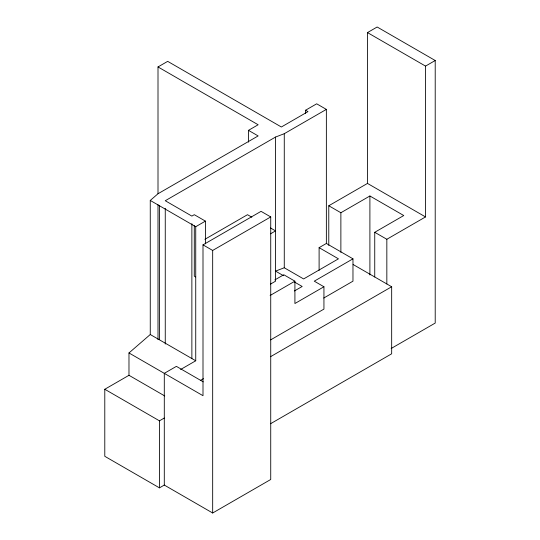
<?xml version="1.0" encoding="UTF-8"?>
<svg xmlns="http://www.w3.org/2000/svg" width="540" height="540" viewBox="0 0 540 540"><rect width="100%" height="100%" fill="white"/><g stroke="black" fill="none" stroke-linecap="round" stroke-linejoin="round"><path stroke-width="0.81" d="M164.754 395.955L128.979 375.3L128.979 352.957L150.262 334.523L150.262 200.448L158.004 193.745L258.147 135.931L248.474 130.343L248.474 142.148M158.004 193.712L158.004 66.94L167.684 61.358L281.367 126.995L307.976 111.632L305.559 110.234L305.559 113.603M367.483 32.589L425.534 66.103L425.534 216.931L367.483 183.418L367.483 32.589L377.156 27L435.213 60.514L435.213 323.069L391.163 348.502M248.474 130.343L258.147 124.76L158.004 66.94M305.559 110.234L316.683 103.808L326.363 109.397L326.363 243.466L352.971 258.829L352.971 281.171L323.757 298.04M326.363 109.397L284.269 133.697L275.562 137.045L165.26 200.732L191.869 216.095L194.285 214.697L205.416 221.117L205.416 243.851M425.534 66.103L435.213 60.514M150.262 200.448L195.737 226.706L205.416 221.117M204.883 239.308L247.502 214.697L251.822 217.188M128.979 352.957L203 395.692L203 244.863L261.05 211.343L270.729 216.931L270.729 479.486L212.672 513L164.295 485.069L159.455 487.863L104.787 456.3L104.787 389.266L128.979 375.3M203 244.863L212.672 250.445L270.729 216.931M270.486 233.827L275.562 230.897L270.526 227.988M328.779 245.39L328.779 205.76L367.483 183.418M328.779 205.76L340.875 212.74L369.9 195.986L403.765 215.534L374.74 232.294L374.74 276.986M319.106 270.385L319.106 247.657L326.363 243.466M274.806 279.936L283.79 274.745L294.914 281.171L294.914 303.521L323.939 286.76L323.939 309.103L270.635 339.883M270.486 284.108L275.562 281.171L275.562 137.045M270.128 295.481L294.914 281.171M294.394 290.972L302.171 286.477L294.26 281.914M352.971 258.829L314.267 281.171L323.939 286.76M374.74 232.294L386.836 239.274L425.534 216.931M180.637 369.495L195.737 360.774L195.737 226.706M200.529 380.356L203.452 378.668M104.787 389.266L159.455 420.829L164.295 418.034M270.52 356.704L391.669 286.76L391.669 353.795L270.52 423.745M319.106 247.657L338.452 258.829L303.622 278.937L284.269 267.766L275.562 271.121L283.473 275.684M353.12 264.506L391.669 286.76M195.683 276.946L194.285 276.143L194.285 225.639M150.262 334.523L195.737 360.774M203.236 381.861L176.391 366.363L164.295 373.343L164.295 485.069M386.836 239.274L386.836 283.966M369.9 195.986L369.9 274.982M340.875 212.74L340.875 252.376M284.269 133.697L284.269 267.766M212.672 250.445L212.672 513M191.869 223.681L191.869 358.594M165.26 208.319L165.26 344.075M159.455 205.544L159.455 339.62M159.455 420.829L159.455 487.863M158.004 204.707L158.004 339.62"/></g></svg>
